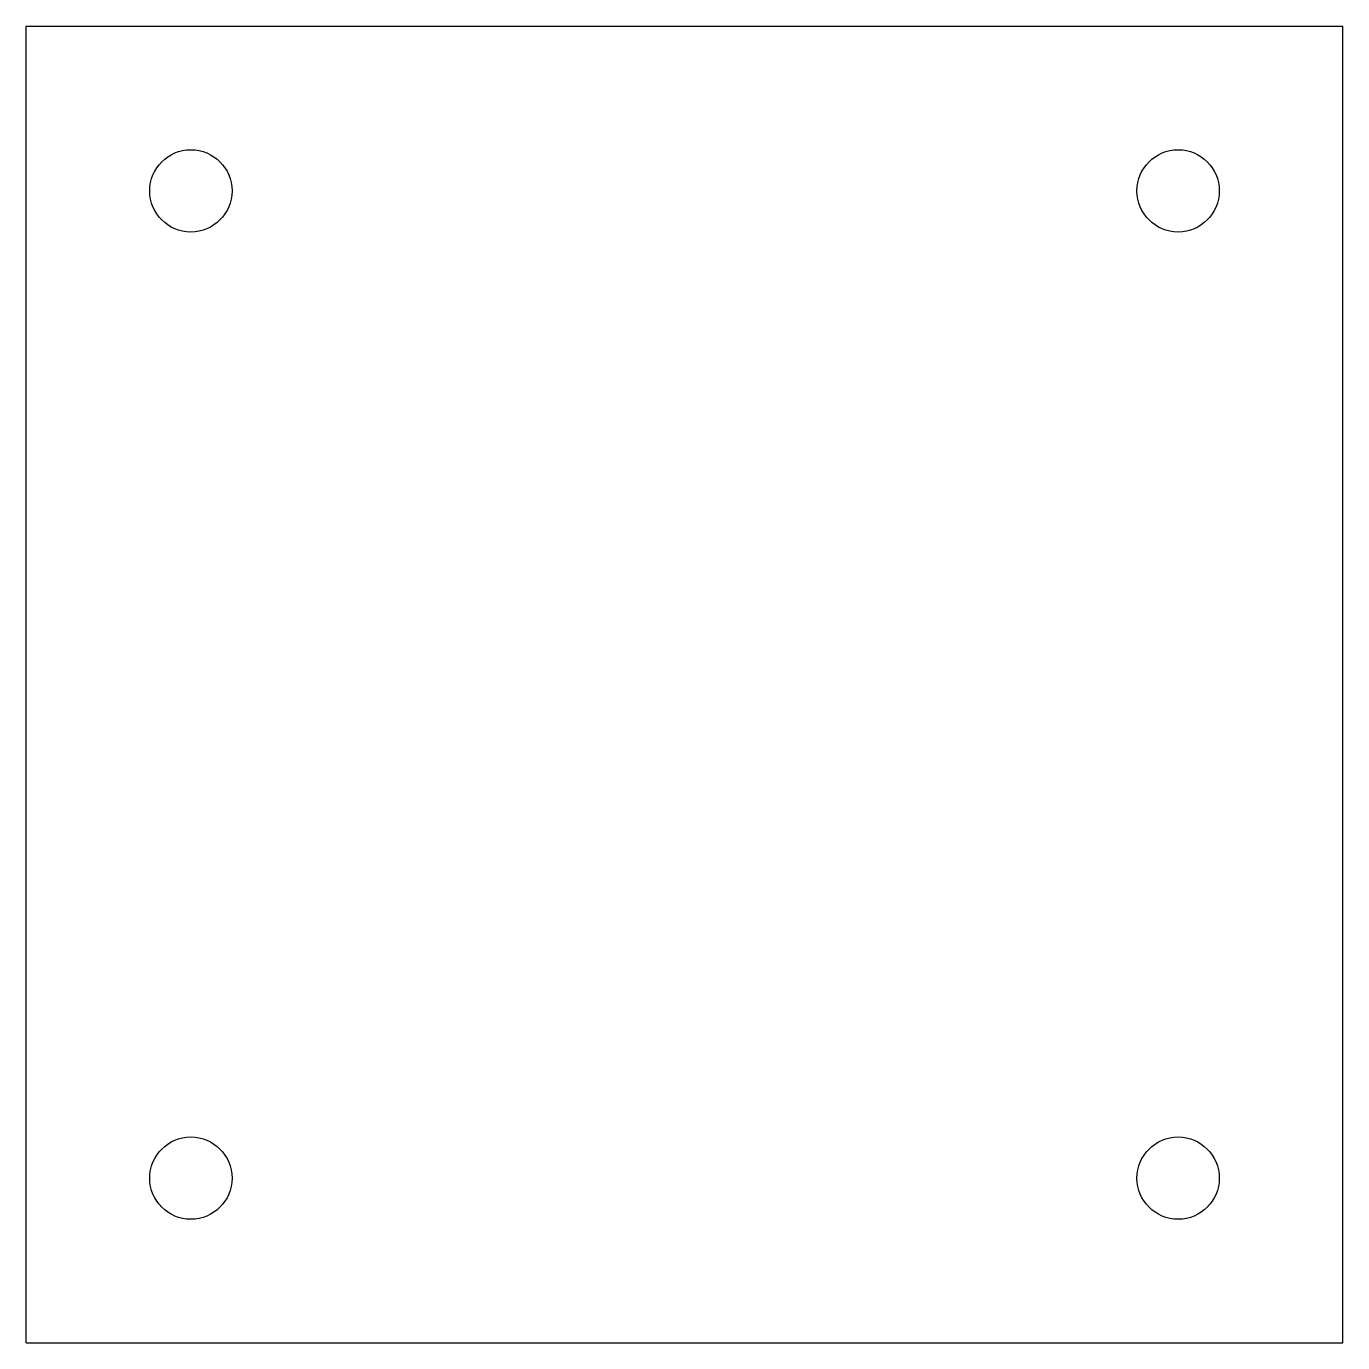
# Model space of a CAD drawing. Header units: millimetres. Extents: x -64 to 140, y -64 to 140.
import ezdxf

# ---------------------------------------------------------------- set-up
doc = ezdxf.new("R2010")
doc.units = ezdxf.units.MM
doc.layers.add('Alum_Base_Plate_1', color=7, linetype='CONTINUOUS')

msp = doc.modelspace()

# ---------------------------------------------------------------- linework, layer by layer
at = {"layer": 'Alum_Base_Plate_1'}
for p, q in [((-63.5, -63.5, 9.53), (-63.5, 139.7, 9.53)), ((-63.5, 139.7), (-63.5, 139.7, 9.53)), ((-63.5, -63.5), (-63.5, 139.7)), ((-63.5, -63.5, 9.53), (-63.5, 139.7, 9.53)), ((-63.5, 139.7, 9.53), (139.7, 139.7, 9.53)), ((-63.5, 139.7), (139.7, 139.7)), ((-63.5, 139.7, 9.53), (139.7, 139.7, 9.53)), ((-63.5, 139.7), (-63.5, 139.7, 9.53)), ((-63.5, -63.5), (-63.5, 139.7)), ((-63.5, 139.7), (139.7, 139.7)), ((139.7, -63.5, 9.53), (139.7, 139.7, 9.53)), ((139.7, 139.7), (139.7, 139.7, 9.53)), ((139.7, -63.5), (139.7, 139.7)), ((139.7, -63.5, 9.53), (139.7, 139.7, 9.53)), ((139.7, 139.7), (139.7, 139.7, 9.53)), ((139.7, -63.5), (139.7, 139.7)), ((-31.75, 114.3), (-31.75, 114.3, 9.53)), ((-31.75, 114.3), (-31.75, 114.3, 9.53)), ((120.65, 114.3), (120.65, 114.3, 9.53)), ((120.65, 114.3), (120.65, 114.3, 9.53)), ((-31.75, -38.1), (-31.75, -38.1, 9.53)), ((-31.75, -38.1), (-31.75, -38.1, 9.53)), ((120.65, -38.1), (120.65, -38.1, 9.53)), ((120.65, -38.1), (120.65, -38.1, 9.53)), ((-63.5, -63.5), (-63.5, -63.5, 9.53)), ((-63.5, -63.5), (139.7, -63.5)), ((-63.5, -63.5, 9.53), (139.7, -63.5, 9.53)), ((-63.5, -63.5), (-63.5, -63.5, 9.53)), ((-63.5, -63.5, 9.53), (139.7, -63.5, 9.53)), ((-63.5, -63.5), (139.7, -63.5)), ((139.7, -63.5), (139.7, -63.5, 9.53)), ((139.7, -63.5), (139.7, -63.5, 9.53))]:
    msp.add_line(p, q, dxfattribs=at)
for centre in [(-38.1, 114.3, 9.53), (-38.1, 114.3), (-38.1, 114.3, 9.53), (-38.1, 114.3), (114.3, 114.3, 9.53), (114.3, 114.3), (114.3, 114.3, 9.53), (114.3, 114.3), (-38.1, -38.1, 9.53), (-38.1, -38.1), (-38.1, -38.1, 9.53), (-38.1, -38.1), (114.3, -38.1, 9.53), (114.3, -38.1), (114.3, -38.1, 9.53), (114.3, -38.1)]:
    msp.add_circle(centre, 6.35, dxfattribs=at)

doc.saveas('drawing.dxf')
